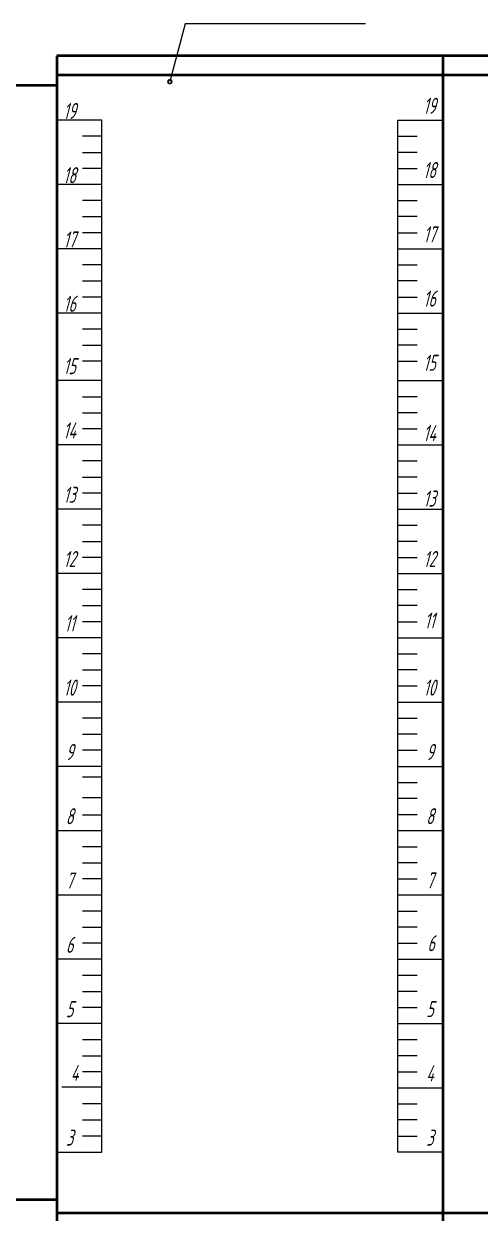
# Model space of a CAD drawing. Header units: millimetres. Extents: x -338 to 6826, y -8218 to 3153.
# Drawn here: x 2235.7 to 2306.6, y -4094.2 to -3909.2 of the extents above; entities that cross this region are included whole.
import ezdxf
from ezdxf.enums import TextEntityAlignment as Align

# ---------------------------------------------------------------- set-up
doc = ezdxf.new("R2010")
doc.units = ezdxf.units.MM
doc.layers.add('text', color=41, linetype='Continuous', lineweight=20)
doc.layers.add('Тонкая', color=5, linetype='Continuous', lineweight=20)
doc.styles.add('Simplex', font='simplex.shx', dxfattribs={"width": 0.7, "oblique": 15})

msp = doc.modelspace()

# ---------------------------------------------------------------- linework, layer by layer
at = {"lineweight": 40, "ltscale": 0.5}
for p, q in [((2240.83, -3914.18), (2240.83, -4114.68)), ((2460.83, -3914.18), (2240.83, -3914.18)), ((2300.83, -3914.18), (2300.83, -4114.68)), ((2460.83, -3917.18), (2240.83, -3917.18)), ((2240.95, -3918.79), (2166.62, -3918.79)), ((2240.95, -4092.12), (2166.62, -4092.12)), ((2460.83, -4094.18), (2240.83, -4094.18))]:
    msp.add_line(p, q, dxfattribs=at)
at = {"ltscale": 0.1}
msp.add_circle((2258.41, -3918.18), 0.3, dxfattribs=at)
at = {"layer": 'Тонкая'}
for p, q in [((2260.81, -3909.18), (2258.41, -3918.18)), ((2288.8, -3909.18), (2260.81, -3909.18)), ((2247.83, -3924.18), (2240.83, -3924.18)), ((2247.83, -4084.68), (2247.83, -3924.18)), ((2293.83, -4084.68), (2293.83, -3924.18)), ((2293.83, -3924.18), (2300.83, -3924.18)), ((2247.83, -3926.68), (2244.83, -3926.68)), ((2293.83, -3926.68), (2296.83, -3926.68)), ((2244.83, -3929.18), (2247.83, -3929.18)), ((2296.83, -3929.18), (2293.83, -3929.18)), ((2247.83, -3931.68), (2244.83, -3931.68)), ((2293.83, -3931.68), (2296.83, -3931.68)), ((2247.83, -3934.18), (2240.83, -3934.18)), ((2293.83, -3934.18), (2300.83, -3934.18)), ((2247.83, -3936.68), (2244.83, -3936.68)), ((2293.83, -3936.68), (2296.83, -3936.68)), ((2244.83, -3939.18), (2247.83, -3939.18)), ((2296.83, -3939.18), (2293.83, -3939.18)), ((2247.83, -3941.68), (2244.83, -3941.68)), ((2293.83, -3941.68), (2296.83, -3941.68)), ((2247.83, -3944.18), (2240.83, -3944.18)), ((2293.83, -3944.18), (2300.83, -3944.18)), ((2247.83, -3946.68), (2244.83, -3946.68)), ((2293.83, -3946.68), (2296.83, -3946.68)), ((2244.83, -3949.18), (2247.83, -3949.18)), ((2296.83, -3949.18), (2293.83, -3949.18)), ((2247.83, -3951.68), (2244.83, -3951.68)), ((2293.83, -3951.68), (2296.83, -3951.68)), ((2247.83, -3954.18), (2240.83, -3954.18)), ((2293.83, -3954.18), (2300.83, -3954.18)), ((2247.83, -3956.68), (2244.83, -3956.68)), ((2293.83, -3956.68), (2296.83, -3956.68)), ((2244.83, -3959.18), (2247.83, -3959.18)), ((2296.83, -3959.18), (2293.83, -3959.18)), ((2247.83, -3961.68), (2244.83, -3961.68)), ((2293.83, -3961.68), (2296.83, -3961.68)), ((2247.83, -3964.68), (2240.83, -3964.68)), ((2293.83, -3964.68), (2300.83, -3964.68)), ((2244.83, -3967.18), (2247.83, -3967.18)), ((2296.83, -3967.18), (2293.83, -3967.18)), ((2244.83, -3969.68), (2247.83, -3969.68)), ((2296.83, -3969.68), (2293.83, -3969.68)), ((2247.83, -3972.18), (2244.83, -3972.18)), ((2293.83, -3972.18), (2296.83, -3972.18)), ((2247.83, -3974.68), (2240.83, -3974.68)), ((2293.83, -3974.68), (2300.83, -3974.68)), ((2247.83, -3977.18), (2244.83, -3977.18)), ((2293.83, -3977.18), (2296.83, -3977.18)), ((2244.83, -3979.68), (2247.83, -3979.68)), ((2296.83, -3979.68), (2293.83, -3979.68)), ((2247.83, -3982.18), (2244.83, -3982.18)), ((2293.83, -3982.18), (2296.83, -3982.18)), ((2247.83, -3984.68), (2240.83, -3984.68)), ((2293.83, -3984.68), (2300.83, -3984.68)), ((2247.83, -3987.18), (2244.83, -3987.18)), ((2293.83, -3987.18), (2296.83, -3987.18)), ((2244.83, -3989.68), (2247.83, -3989.68)), ((2296.83, -3989.68), (2293.83, -3989.68)), ((2247.83, -3992.18), (2244.83, -3992.18)), ((2293.83, -3992.18), (2296.83, -3992.18)), ((2247.83, -3994.68), (2240.83, -3994.68)), ((2293.83, -3994.68), (2300.83, -3994.68)), ((2247.83, -3997.18), (2244.83, -3997.18)), ((2293.83, -3997.18), (2296.83, -3997.18)), ((2244.83, -3999.68), (2247.83, -3999.68)), ((2296.83, -3999.68), (2293.83, -3999.68)), ((2247.83, -4002.18), (2244.83, -4002.18)), ((2293.83, -4002.18), (2296.83, -4002.18)), ((2247.83, -4004.68), (2240.83, -4004.68)), ((2293.83, -4004.68), (2300.83, -4004.68)), ((2247.83, -4007.18), (2244.83, -4007.18)), ((2293.83, -4007.18), (2296.83, -4007.18)), ((2244.83, -4009.68), (2247.83, -4009.68)), ((2296.83, -4009.68), (2293.83, -4009.68)), ((2247.83, -4012.18), (2244.83, -4012.18)), ((2293.83, -4012.18), (2296.83, -4012.18)), ((2247.83, -4014.68), (2240.83, -4014.68)), ((2293.83, -4014.68), (2300.83, -4014.68)), ((2247.83, -4017.18), (2244.83, -4017.18)), ((2293.83, -4017.18), (2296.83, -4017.18)), ((2244.83, -4019.68), (2247.83, -4019.68)), ((2296.83, -4019.68), (2293.83, -4019.68)), ((2247.83, -4022.18), (2244.83, -4022.18)), ((2293.83, -4022.18), (2296.83, -4022.18)), ((2247.83, -4024.68), (2240.83, -4024.68)), ((2293.83, -4024.68), (2300.83, -4024.68)), ((2247.83, -4026.38), (2244.83, -4026.38)), ((2293.83, -4027.18), (2296.83, -4027.18)), ((2247.83, -4029.57), (2244.83, -4029.57)), ((2296.83, -4029.68), (2293.83, -4029.68)), ((2244.83, -4032.22), (2247.83, -4032.22)), ((2293.83, -4032.18), (2296.83, -4032.18)), ((2247.83, -4034.69), (2240.83, -4034.69)), ((2293.83, -4034.68), (2300.83, -4034.68)), ((2247.83, -4037.19), (2244.83, -4037.19)), ((2293.83, -4037.18), (2296.83, -4037.18)), ((2244.83, -4039.69), (2247.83, -4039.69)), ((2296.83, -4039.68), (2293.83, -4039.68)), ((2247.83, -4042.19), (2244.83, -4042.19)), ((2293.83, -4042.18), (2296.83, -4042.18)), ((2247.83, -4044.69), (2240.83, -4044.69)), ((2293.83, -4044.68), (2300.83, -4044.68)), ((2247.83, -4047.19), (2244.83, -4047.19)), ((2293.83, -4047.18), (2296.83, -4047.18)), ((2244.83, -4049.69), (2247.83, -4049.69)), ((2296.83, -4049.68), (2293.83, -4049.68)), ((2247.83, -4052.19), (2244.83, -4052.19)), ((2293.83, -4052.18), (2296.83, -4052.18)), ((2247.83, -4054.69), (2240.83, -4054.69)), ((2293.83, -4054.68), (2300.83, -4054.68)), ((2247.83, -4057.19), (2244.83, -4057.19)), ((2293.83, -4057.18), (2296.83, -4057.18)), ((2244.83, -4059.69), (2247.83, -4059.69)), ((2296.83, -4059.68), (2293.83, -4059.68)), ((2247.83, -4062.19), (2244.83, -4062.19)), ((2293.83, -4062.18), (2296.83, -4062.18)), ((2247.83, -4064.69), (2240.83, -4064.69)), ((2247.83, -4064.69), (2240.83, -4064.69)), ((2293.83, -4064.68), (2300.83, -4064.68)), ((2247.83, -4067.19), (2244.83, -4067.19)), ((2247.83, -4067.19), (2244.83, -4067.19)), ((2293.83, -4067.18), (2296.83, -4067.18)), ((2293.83, -4067.18), (2296.83, -4067.18)), ((2244.83, -4069.69), (2247.83, -4069.69)), ((2296.83, -4069.68), (2293.83, -4069.68)), ((2296.83, -4069.68), (2293.83, -4069.68)), ((2247.83, -4072.19), (2244.83, -4072.19)), ((2247.83, -4072.19), (2244.83, -4072.19)), ((2293.83, -4072.18), (2296.83, -4072.18)), ((2293.83, -4072.18), (2296.83, -4072.18)), ((2247.83, -4074.6), (2241.6, -4074.6)), ((2293.83, -4074.68), (2300.83, -4074.68)), ((2247.83, -4077.18), (2244.83, -4077.18)), ((2293.83, -4077.18), (2296.83, -4077.18)), ((2244.83, -4079.68), (2247.83, -4079.68)), ((2296.83, -4079.68), (2293.83, -4079.68)), ((2247.83, -4082.18), (2244.83, -4082.18)), ((2293.83, -4082.18), (2296.83, -4082.18)), ((2240.83, -4084.68), (2247.83, -4084.68)), ((2300.83, -4084.68), (2293.83, -4084.68))]:
    msp.add_line(p, q, dxfattribs=at)

# ---------------------------------------------------------------- texts
at = {"layer": 'text', "style": 'Simplex', "oblique": 15, "width": 0.6}
for s, p in [('19', (2242.83, -3923.98)), ('19', (2298.76, -3923.18)), ('18', (2298.76, -3933.18)), ('18', (2242.83, -3933.98)), ('17', (2242.83, -3943.98)), ('17', (2298.76, -3943.18)), ('16', (2242.83, -3953.98)), ('16', (2298.76, -3953.18)), ('15', (2298.76, -3963.16)), ('15', (2242.83, -3963.68)), ('14', (2242.83, -3973.68)), ('14', (2298.76, -3974.1)), ('13', (2242.83, -3983.68)), ('13', (2298.76, -3984.28)), ('12', (2242.83, -3993.68)), ('12', (2298.76, -3993.68)), ('11', (2242.83, -4003.68)), ('11', (2298.76, -4003.25)), ('10', (2242.83, -4013.68)), ('10', (2298.76, -4013.68)), ('9', (2242.83, -4023.68)), ('9', (2298.83, -4023.68)), ('8', (2242.83, -4033.69)), ('8', (2298.83, -4033.68)), ('7', (2242.83, -4043.69)), ('7', (2298.83, -4043.68)), ('6', (2242.83, -4053.69)), ('6', (2299, -4053.44)), ('5', (2242.83, -4063.69)), ('5', (2298.83, -4063.68)), ('4', (2243.6, -4073.6)), ('4', (2298.83, -4073.68)), ('3', (2242.83, -4083.68)), ('3', (2298.83, -4083.68))]:
    msp.add_text(s, height=2.5, dxfattribs=at).set_placement(p, align=Align.CENTER)

doc.saveas('drawing.dxf')
